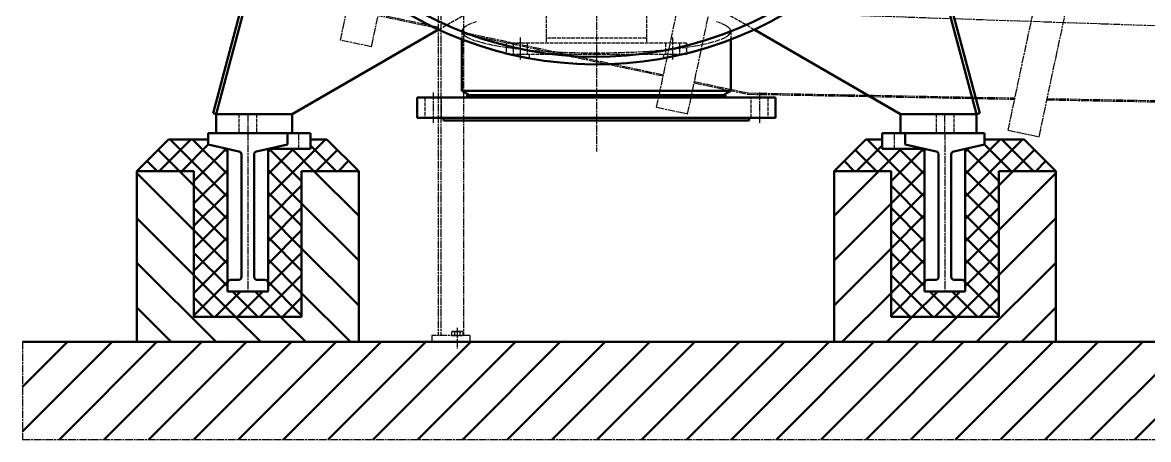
# Model space of a CAD drawing. Extents: x -8218 to 9423, y -5342 to 1221.
# Drawn here: x 1372 to 3149, y -1088 to -429 of the extents above; entities that cross this region are included whole.
import ezdxf

# ---------------------------------------------------------------- set-up
doc = ezdxf.new("R2010")
doc.units = 0
doc.linetypes.add('AM_ISO02W050', pattern=[7.5, 6, -1.5])
doc.linetypes.add('AM_ISO08W050', pattern=[18, 12, -1.5, 3, -1.5])
doc.layers.add('AAG_Xref_CEN', color=112, linetype='AM_ISO08W050')
for name, color, linetype, lineweight in [('AM_0', 7, 'CONTINUOUS', 50), ('AM_1', 14, 'CONTINUOUS', 50), ('AM_3', 6, 'AM_ISO02W050', 25), ('AM_7', 4, 'AM_ISO08W050', 25), ('AM_8', 1, 'CONTINUOUS', 25)]:
    doc.layers.add(name, color=color, linetype=linetype, lineweight=lineweight)

# ---------------------------------------------------------------- blocks, each defined once
blk = doc.blocks.new('AUDIT_I_081028133156-1036')
at = {"layer": 'AM_0', "color": 0}
for p, q in [((2859.43, -669.126), (2914.562, -613.994)), ((2859.43, -704.4813), (2949.917, -613.994)), ((2687.785, -663.994), (2728.32, -623.4589)), ((2723.14, -663.994), (2758.14, -628.994)), ((2742.43, -680.06), (2793.496, -628.994)), ((2859.43, -633.7707), (2865.629, -627.5711)), ((2935.272, -663.994), (2968.851, -630.4153)), ((2970.628, -663.994), (2986.529, -648.093)), ((2742.43, -715.4153), (2795.43, -662.4153)), ((2859.43, -739.8367), (2912.43, -686.8367)), ((2742.43, -750.7707), (2795.43, -697.7707)), ((2859.43, -775.192), (2912.43, -722.192)), ((2742.43, -786.126), (2795.43, -733.126)), ((2859.43, -810.5474), (2912.43, -757.5474)), ((2742.43, -821.4813), (2795.43, -768.4813)), ((2859.43, -845.9027), (2912.43, -792.9027)), ((2742.43, -856.8367), (2795.43, -803.8367)), ((2846.694, -893.994), (2912.43, -828.2581)), ((2742.43, -892.192), (2795.43, -839.192)), ((2775.983, -893.994), (2815.983, -853.994)), ((2811.338, -893.994), (2851.338, -853.994)), ((2882.049, -893.994), (2912.43, -863.6134))]:
    blk.add_line(p, q, dxfattribs=at)
blk = doc.blocks.new('AUDIT_I_081028133156-1037')
at = {"layer": 'AM_0', "color": 0}
for p, q in [((2704.942, -613.994), (2795.43, -704.4813)), ((2917.074, -613.994), (2967.074, -663.994)), ((2686.008, -630.4153), (2719.587, -663.994)), ((2755.298, -628.994), (2795.43, -669.126)), ((2790.653, -628.994), (2795.43, -633.7707)), ((2861.003, -628.6329), (2912.43, -680.06)), ((2889.758, -622.0333), (2931.719, -663.994)), ((2668.331, -648.093), (2684.232, -663.994)), ((2859.43, -662.4153), (2912.43, -715.4153)), ((2742.43, -686.8367), (2795.43, -739.8367)), ((2859.43, -697.7707), (2912.43, -750.7707)), ((2742.43, -722.192), (2795.43, -775.192)), ((2859.43, -733.126), (2912.43, -786.126)), ((2742.43, -757.5474), (2795.43, -810.5474)), ((2859.43, -768.4813), (2912.43, -821.4813)), ((2742.43, -792.9027), (2795.43, -845.9027)), ((2859.43, -803.8367), (2912.43, -856.8367)), ((2742.43, -828.2581), (2808.166, -893.994)), ((2859.43, -839.192), (2912.43, -892.192)), ((2742.43, -863.6134), (2772.81, -893.994)), ((2803.521, -853.994), (2843.521, -893.994)), ((2838.876, -853.994), (2878.876, -893.994))]:
    blk.add_line(p, q, dxfattribs=at)
blk = doc.blocks.new('AUDIT_I_081028133156-1038')
at = {"layer": 'AM_0', "color": 0}
for p, q in [((1587.785, -663.994), (1637.785, -613.994)), ((1759.43, -704.4813), (1849.917, -613.994)), ((1623.14, -663.994), (1665.101, -622.0333)), ((1642.43, -680.06), (1693.857, -628.6329)), ((1759.43, -633.7707), (1764.206, -628.994)), ((1759.43, -669.126), (1799.562, -628.994)), ((1835.272, -663.994), (1868.851, -630.4153)), ((1870.628, -663.994), (1886.529, -648.093)), ((1642.43, -715.4153), (1695.43, -662.4153)), ((1759.43, -739.8367), (1812.43, -686.8367)), ((1642.43, -750.7707), (1695.43, -697.7707)), ((1759.43, -775.192), (1812.43, -722.192)), ((1642.43, -786.126), (1695.43, -733.126)), ((1759.43, -810.5474), (1812.43, -757.5474)), ((1642.43, -821.4813), (1695.43, -768.4813)), ((1759.43, -845.9027), (1812.43, -792.9027)), ((1642.43, -856.8367), (1695.43, -803.8367)), ((1746.694, -893.994), (1812.43, -828.2581)), ((1642.43, -892.192), (1695.43, -839.192)), ((1675.983, -893.994), (1715.983, -853.994)), ((1711.338, -893.994), (1751.338, -853.994)), ((1782.049, -893.994), (1812.43, -863.6134))]:
    blk.add_line(p, q, dxfattribs=at)
blk = doc.blocks.new('AUDIT_I_081028133156-1039')
at = {"layer": 'AM_0', "color": 0}
for p, q in [((1604.942, -613.994), (1695.43, -704.4813)), ((1640.298, -613.994), (1695.43, -669.126)), ((1586.008, -630.4153), (1619.587, -663.994)), ((1689.23, -627.5711), (1695.43, -633.7707)), ((1761.364, -628.994), (1812.43, -680.06)), ((1796.719, -628.994), (1831.719, -663.994)), ((1826.539, -623.4589), (1867.074, -663.994)), ((1568.331, -648.093), (1584.232, -663.994)), ((1759.43, -662.4153), (1812.43, -715.4153)), ((1642.43, -686.8367), (1695.43, -739.8367)), ((1759.43, -697.7707), (1812.43, -750.7707)), ((1642.43, -722.192), (1695.43, -775.192)), ((1759.43, -733.126), (1812.43, -786.126)), ((1642.43, -757.5474), (1695.43, -810.5474)), ((1759.43, -768.4813), (1812.43, -821.4813)), ((1642.43, -792.9027), (1695.43, -845.9027)), ((1759.43, -803.8367), (1812.43, -856.8367)), ((1642.43, -828.2581), (1708.166, -893.994)), ((1759.43, -839.192), (1812.43, -892.192)), ((1642.43, -863.6134), (1672.81, -893.994)), ((1703.521, -853.994), (1743.521, -893.994)), ((1738.876, -853.994), (1778.876, -893.994))]:
    blk.add_line(p, q, dxfattribs=at)
blk = doc.blocks.new('AUDIT_I_081028133156-1040')
at = {"layer": 'AM_0', "color": 0}
for p, q in [((1552.43, -667.5474), (1642.43, -757.5474)), ((1619.587, -663.994), (1642.43, -686.8367)), ((1831.719, -663.994), (1902.43, -734.7047)), ((1812.43, -715.4153), (1902.43, -805.4153)), ((1552.43, -738.2581), (1642.43, -828.2581)), ((1812.43, -786.126), (1902.43, -876.126)), ((1552.43, -808.9687), (1677.455, -933.994)), ((1812.43, -856.8367), (1889.587, -933.994)), ((1552.43, -879.6794), (1606.744, -933.994)), ((1708.166, -893.994), (1748.166, -933.994)), ((1778.876, -893.994), (1818.876, -933.994))]:
    blk.add_line(p, q, dxfattribs=at)
blk = doc.blocks.new('AUDIT_I_081028133156-1042')
at = {"layer": 'AM_0', "color": 0}
for p, q in [((1372.018, -1004.705), (1442.728, -933.994)), ((1372.018, -1075.415), (1513.439, -933.994)), ((1430.144, -1088), (1584.15, -933.994)), ((1500.855, -1088), (1654.86, -933.994)), ((1571.565, -1088), (1725.571, -933.994)), ((1642.276, -1088), (1796.282, -933.994)), ((1712.987, -1088), (1866.992, -933.994)), ((1783.698, -1088), (1937.703, -933.994)), ((1854.408, -1088), (2008.414, -933.994)), ((1925.119, -1088), (2079.125, -933.994)), ((1995.83, -1088), (2149.835, -933.994)), ((2066.54, -1088), (2220.546, -933.994)), ((2137.251, -1088), (2291.257, -933.994)), ((2207.962, -1088), (2361.967, -933.994)), ((2278.672, -1088), (2432.678, -933.994)), ((2349.383, -1088), (2503.389, -933.994)), ((2420.094, -1088), (2574.099, -933.994)), ((2490.804, -1088), (2644.81, -933.994)), ((2561.515, -1088), (2715.521, -933.994)), ((2632.226, -1088), (2786.231, -933.994)), ((2702.936, -1088), (2856.942, -933.994)), ((2773.647, -1088), (2927.653, -933.994)), ((2844.358, -1088), (2998.363, -933.994)), ((2915.068, -1088), (3069.074, -933.994)), ((2985.779, -1088), (3139.785, -933.994)), ((3056.49, -1088), (3210.495, -933.994)), ((3127.2, -1088), (3281.206, -933.994))]:
    blk.add_line(p, q, dxfattribs=at)
blk = doc.blocks.new('AUDIT_I_081028133156-1044')
at = {"layer": 'AM_0', "color": 0}
for p, q in [((2652.43, -734.7047), (2723.14, -663.994)), ((2912.43, -686.8367), (2935.272, -663.994)), ((2912.43, -757.5474), (3002.43, -667.5474)), ((2652.43, -805.4153), (2742.43, -715.4153)), ((2912.43, -828.2581), (3002.43, -738.2581)), ((2652.43, -876.126), (2742.43, -786.126)), ((2877.404, -933.994), (3002.43, -808.9687)), ((2665.272, -933.994), (2742.43, -856.8367)), ((2948.115, -933.994), (3002.43, -879.6794)), ((2735.983, -933.994), (2775.983, -893.994)), ((2806.694, -933.994), (2846.694, -893.994))]:
    blk.add_line(p, q, dxfattribs=at)

msp = doc.modelspace()

# ---------------------------------------------------------------- linework, layer by layer
at = {"layer": 'AAG_Xref_CEN'}
for p, q in [((1873.688, -457.2596), (2003.105, 152.1355)), ((1922.597, -467.6465), (2052.016, 141.7571)), ((2372.562, -563.2057), (2501.981, 46.19788)), ((2421.471, -573.5925), (2550.889, 35.80257)), ((2927.131, -599.4518), (3039.981, -68.06615)), ((2976.04, -609.8386), (3088.89, -78.45303)), ((2027.973, -179.8057), (2027.973, -923.994)), ((2031.973, -179.8057), (2031.973, -923.994)), ((2067.973, -179.8057), (2067.973, -923.994)), ((2027.973, -438.9101), (1932.984, -418.7372)), ((2027.973, -436.8655), (1933.399, -416.7809)), ((1922.597, -467.6465), (1873.688, -457.2596)), ((2383.365, -512.3401), (2067.973, -445.3604)), ((2382.949, -514.2964), (2067.973, -447.4049)), ((2431.858, -524.6833), (2516.047, -542.5626)), ((2432.274, -522.7269), (2516.472, -540.6083)), ((2516.803, -542.6492), (2673.759, -545.5939)), ((2516.85, -540.6516), (2673.399, -543.588)), ((2673.399, -543.588), (2714.177, -544.3529)), ((2673.759, -545.5939), (2714.538, -546.359)), ((2714.177, -544.3529), (2937.94, -548.5501)), ((2714.538, -546.359), (2937.517, -550.5425)), ((2988.853, -549.5028), (3389.188, -557.0101)), ((2372.562, -563.2057), (2421.471, -573.5925)), ((2988.43, -551.4977), (3389.188, -559.0167)), ((2927.131, -599.4518), (2976.04, -609.8386)), ((2049.973, -917.594), (2048.736, -918.3085)), ((2048.736, -918.3085), (2048.736, -923.994)), ((2065.973, -917.594), (2049.973, -917.594)), ((2053.354, -918.3085), (2053.354, -923.994)), ((2062.592, -923.994), (2062.592, -918.3085)), ((2067.211, -918.3085), (2065.973, -917.594)), ((2067.211, -923.994), (2067.211, -918.3085)), ((2017.973, -923.994), (2017.973, -933.994)), ((2077.973, -923.994), (2017.973, -923.994)), ((2077.973, -933.994), (2017.973, -933.994)), ((2048.736, -923.994), (2067.211, -923.994)), ((2077.973, -923.994), (2077.973, -933.994))]:
    msp.add_line(p, q, dxfattribs=at)
at = {"layer": 'AAG_Xref_CEN', "extrusion": (0, 0, -1)}
for centre, radius, start in [((-2516.878, -538.6498), 4, 271.0749), ((-2516.888, -538.6519), 2, 271.0746)]:
    msp.add_arc(centre, radius, start, 281.9898, dxfattribs=at)
at = {"layer": 'AAG_Xref_CEN'}
for centre, radius, start, end in [((2051.045, -921.6838), 4.08932, 55.6159, 124.38429), ((2057.973, -932.8799), 15.28541, 72.41199, 107.588), ((2064.901, -921.6838), 4.08932, 55.6159, 124.38429)]:
    msp.add_arc(centre, radius, start, end, dxfattribs=at)
at = {"layer": 'AM_0'}
for p, q in [((1672.6, -572.6999), (1770.232, -208.3334)), ((2882.259, -572.6999), (2784.628, -208.3334)), ((1677.43, -573.994), (1773.825, -214.2428)), ((1677.43, -573.994), (1773.825, -214.2428)), ((2877.43, -573.994), (2781.035, -214.2428)), ((1797.43, -573.994), (2028.522, -440.573)), ((2757.43, -573.994), (2526.338, -440.573)), ((1677.43, -573.994), (1672.6, -572.6999)), ((1797.43, -573.994), (1677.43, -573.994)), ((1677.43, -573.994), (1797.43, -573.994)), ((1677.43, -573.994), (1677.43, -603.994)), ((1797.43, -573.994), (1797.43, -603.994)), ((2757.43, -573.994), (2757.43, -603.994)), ((2757.43, -573.994), (2877.43, -573.994)), ((2877.43, -573.994), (2757.43, -573.994)), ((2877.43, -573.994), (2882.259, -572.6999)), ((2877.43, -573.994), (2877.43, -603.994)), ((1664.93, -603.994), (1789.93, -603.994)), ((1664.93, -603.994), (1664.93, -621.994)), ((1797.43, -603.994), (1677.43, -603.994)), ((1826.539, -603.994), (1789.93, -603.994)), ((1789.93, -603.994), (1789.93, -621.994)), ((1826.539, -603.994), (1826.539, -628.994)), ((2728.32, -603.994), (2764.93, -603.994)), ((2728.32, -603.994), (2728.32, -628.994)), ((2757.43, -603.994), (2877.43, -603.994)), ((2764.93, -603.994), (2764.93, -621.994)), ((2889.93, -603.994), (2764.93, -603.994)), ((2889.93, -603.994), (2889.93, -621.994)), ((1602.43, -613.994), (1552.43, -663.994)), ((1602.43, -613.994), (1664.93, -613.994)), ((1826.539, -613.994), (1852.43, -613.994)), ((1852.43, -613.994), (1902.43, -663.994)), ((2702.43, -613.994), (2652.43, -663.994)), ((2728.32, -613.994), (2702.43, -613.994)), ((2952.43, -613.994), (2889.93, -613.994)), ((2952.43, -613.994), (3002.43, -663.994)), ((1664.93, -621.994), (1713.548, -633.1523)), ((1695.43, -840.994), (1695.43, -628.994)), ((1717.43, -830.994), (1717.43, -638.0256)), ((1737.43, -830.994), (1737.43, -638.0256)), ((1789.93, -621.994), (1741.311, -633.1523)), ((1759.43, -628.994), (1826.539, -628.994)), ((1759.43, -840.994), (1759.43, -628.994)), ((2795.43, -628.994), (2728.32, -628.994)), ((2764.93, -621.994), (2813.548, -633.1523)), ((2795.43, -840.994), (2795.43, -628.994)), ((2817.43, -830.994), (2817.43, -638.0256)), ((2837.43, -830.994), (2837.43, -638.0256)), ((2889.93, -621.994), (2841.311, -633.1523)), ((2859.43, -840.994), (2859.43, -628.994)), ((1552.43, -663.994), (1552.43, -933.994)), ((1552.43, -663.994), (1642.43, -663.994)), ((1642.43, -663.994), (1642.43, -893.994)), ((1812.43, -663.994), (1902.43, -663.994)), ((1812.43, -663.994), (1812.43, -893.994)), ((1902.43, -933.994), (1902.43, -663.994)), ((2742.43, -663.994), (2652.43, -663.994)), ((2652.43, -933.994), (2652.43, -663.994)), ((2742.43, -663.994), (2742.43, -893.994)), ((2912.43, -663.994), (2912.43, -893.994)), ((3002.43, -663.994), (2912.43, -663.994)), ((3002.43, -663.994), (3002.43, -933.994)), ((1695.43, -840.994), (1695.43, -853.994)), ((1700.43, -835.994), (1712.43, -835.994)), ((1754.43, -835.994), (1742.43, -835.994)), ((1759.43, -840.994), (1759.43, -853.994)), ((2795.43, -840.994), (2795.43, -853.994)), ((2800.43, -835.994), (2812.43, -835.994)), ((2854.43, -835.994), (2842.43, -835.994)), ((2859.43, -840.994), (2859.43, -853.994)), ((1695.43, -853.994), (1759.43, -853.994)), ((2859.43, -853.994), (2795.43, -853.994)), ((1642.43, -893.994), (1812.43, -893.994)), ((2912.43, -893.994), (2742.43, -893.994)), ((2277.43, -933.994), (1372.018, -933.994)), ((4598.594, -933.994), (2277.43, -933.994))]:
    msp.add_line(p, q, dxfattribs=at)
for centre, radius, start, end in [((2277.43, 96.00603), 591.5, 136.7916, 22.20094), ((2277.43, 96.00603), 579.6469, 136.5907, 22.59283), ((1712.43, -638.0256), 5, 0, 77.074), ((1742.43, -638.0256), 5, 102.926, 180), ((1712.43, -830.994), 5, 270, 0.00001281), ((1742.43, -830.994), 5, 180, 270), ((1700.43, -840.994), 5, 90, 180), ((1754.43, -840.994), 5, 0, 90)]:
    msp.add_arc(centre, radius, start, end, dxfattribs=at)
at = {"layer": 'AM_0', "extrusion": (0, 0, -1)}
for centre, start, end in [((-2812.43, -638.0256), 102.926, 180), ((-2842.43, -638.0256), 0, 77.074), ((-2812.43, -830.994), 180, 270), ((-2842.43, -830.994), 270, 0.00001281), ((-2800.43, -840.994), 0, 90), ((-2854.43, -840.994), 90, 180)]:
    msp.add_arc(centre, 5, start, end, dxfattribs=at)
at = {"layer": 'AM_1'}
for p, q in [((2065.43, -456.1971), (2065.43, -537.0657)), ((2489.43, -456.1971), (2489.43, -537.0657)), ((1994.93, -547.994), (2559.93, -547.994)), ((1994.93, -547.994), (1994.93, -579.994)), ((2077.43, -543.994), (2065.43, -537.0657)), ((2489.43, -537.0657), (2065.43, -537.0657)), ((2481.43, -543.994), (2073.43, -543.994)), ((2073.43, -543.994), (2073.43, -547.994)), ((2477.43, -543.994), (2077.43, -543.994)), ((2489.43, -537.0657), (2477.43, -543.994)), ((2481.43, -543.994), (2481.43, -547.994)), ((2559.93, -547.994), (2559.93, -579.994)), ((1994.93, -579.994), (2559.93, -579.994)), ((2036.43, -579.994), (2036.43, -583.994)), ((2067.43, -579.994), (2036.43, -579.994)), ((2518.43, -583.994), (2036.43, -583.994)), ((2487.43, -579.994), (2518.43, -579.994)), ((2518.43, -579.994), (2518.43, -583.994))]:
    msp.add_line(p, q, dxfattribs=at)
at = {"layer": 'AM_3'}
for p, q in [((2028.522, -440.573), (2192.491, -345.9051)), ((2526.338, -440.573), (2362.368, -345.9051)), ((2198.43, -364.445), (2198.43, -453.994)), ((2356.43, -364.445), (2356.43, -453.994)), ((2065.43, -443.2878), (2065.43, -456.1971)), ((2489.43, -443.2878), (2489.43, -456.1971)), ((2356.43, -453.994), (2198.43, -453.994)), ((2198.43, -453.994), (2198.43, -461.994)), ((2356.43, -453.994), (2198.43, -453.994)), ((2356.43, -453.994), (2356.43, -461.994)), ((2134.93, -461.994), (2134.93, -479.994)), ((2419.93, -461.994), (2134.93, -461.994)), ((2146.43, -461.994), (2146.43, -479.994)), ((2168.43, -461.994), (2168.43, -479.994)), ((2386.43, -461.994), (2386.43, -479.994)), ((2408.43, -461.994), (2408.43, -479.994)), ((2419.93, -461.994), (2419.93, -479.994)), ((2419.93, -479.994), (2134.93, -479.994)), ((2171.43, -479.994), (2171.43, -483.994)), ((2383.43, -479.994), (2383.43, -483.994)), ((2006.93, -547.994), (2006.93, -579.994)), ((2032.93, -579.994), (2032.93, -547.994)), ((2521.93, -579.994), (2521.93, -547.994)), ((2547.93, -547.994), (2547.93, -579.994)), ((1713.43, -573.994), (1713.43, -603.994)), ((1741.43, -573.994), (1741.43, -603.994)), ((2813.43, -573.994), (2813.43, -603.994)), ((2841.43, -573.994), (2841.43, -603.994))]:
    msp.add_line(p, q, dxfattribs=at)
for points in [[(2087.655, -428.1327, 0), (2079.746, -431.0056, 0), (2073.523, -433.9833, 0), (2069.039, -437.0403, 0), (2066.334, -440.1507, 0), (2065.43, -443.2878, 0), (2066.334, -446.4249, 0), (2069.039, -449.5353, 0), (2073.523, -452.5923, 0), (2079.746, -455.57, 0), (2087.655, -458.4429, 0), (2097.184, -461.1865, 0), (2108.25, -463.7774, 0), (2120.76, -466.1935, 0), (2134.606, -468.4141, 0), (2149.671, -470.4204, 0), (2165.826, -472.1952, 0), (2182.933, -473.7234, 0), (2200.846, -474.9919, 0), (2219.413, -475.9899, 0), (2238.475, -476.7089, 0), (2257.869, -477.1428, 0), (2277.43, -477.2878, 0), (2296.991, -477.1428, 0), (2316.385, -476.7089, 0), (2335.446, -475.9899, 0), (2354.013, -474.9919, 0), (2371.926, -473.7234, 0), (2389.033, -472.1952, 0), (2405.188, -470.4204, 0), (2420.253, -468.4141, 0), (2434.1, -466.1935, 0), (2446.609, -463.7774, 0), (2457.676, -461.1865, 0), (2467.204, -458.4429, 0), (2475.114, -455.57, 0), (2481.337, -452.5923, 0), (2485.82, -449.5353, 0), (2488.525, -446.4249, 0), (2489.43, -443.2878, 0)], [(2489.43, -443.2878, 0), (2488.525, -440.1507, 0), (2485.82, -437.0403, 0), (2481.337, -433.9833, 0), (2475.114, -431.0056, 0), (2467.204, -428.1327, 0)]]:
    msp.add_polyline3d(points, dxfattribs=at)
msp.add_circle((2277.43, 96.00603), 580, dxfattribs=at)
at = {"layer": 'AM_7'}
for p, q in [((2277.43, 741.1555), (2277.43, -633.2112)), ((3841.731, -458.1851), (2260.214, -403.6975)), ((2157.43, -453.1821), (2157.43, -488.9987)), ((2397.43, -453.1821), (2397.43, -488.9987)), ((2019.93, -540.0483), (2019.93, -588.5659)), ((2534.93, -540.0483), (2534.93, -588.5659)), ((1727.43, -573.994), (1727.43, -603.994)), ((2827.43, -603.994), (2827.43, -573.994)), ((1727.43, -603.994), (1727.43, -853.994)), ((1807.43, -603.994), (1807.43, -628.994)), ((2747.43, -603.994), (2747.43, -628.994)), ((2827.43, -603.994), (2827.43, -853.994)), ((2057.973, -911.4059), (2057.973, -944.5255)), ((1372.018, -933.994), (1372.018, -1088)), ((1372.018, -1088), (4598.594, -1088))]:
    msp.add_line(p, q, dxfattribs=at)

# ---------------------------------------------------------------- block references
msp.add_blockref('AUDIT_I_081028133156-1042', (0, 0), dxfattribs=at)
at = {"layer": 'AM_8'}
for name in ['AUDIT_I_081028133156-1039', 'AUDIT_I_081028133156-1038', 'AUDIT_I_081028133156-1037', 'AUDIT_I_081028133156-1036', 'AUDIT_I_081028133156-1040', 'AUDIT_I_081028133156-1044']:
    msp.add_blockref(name, (0, 0), dxfattribs=at)

doc.saveas('drawing.dxf')
